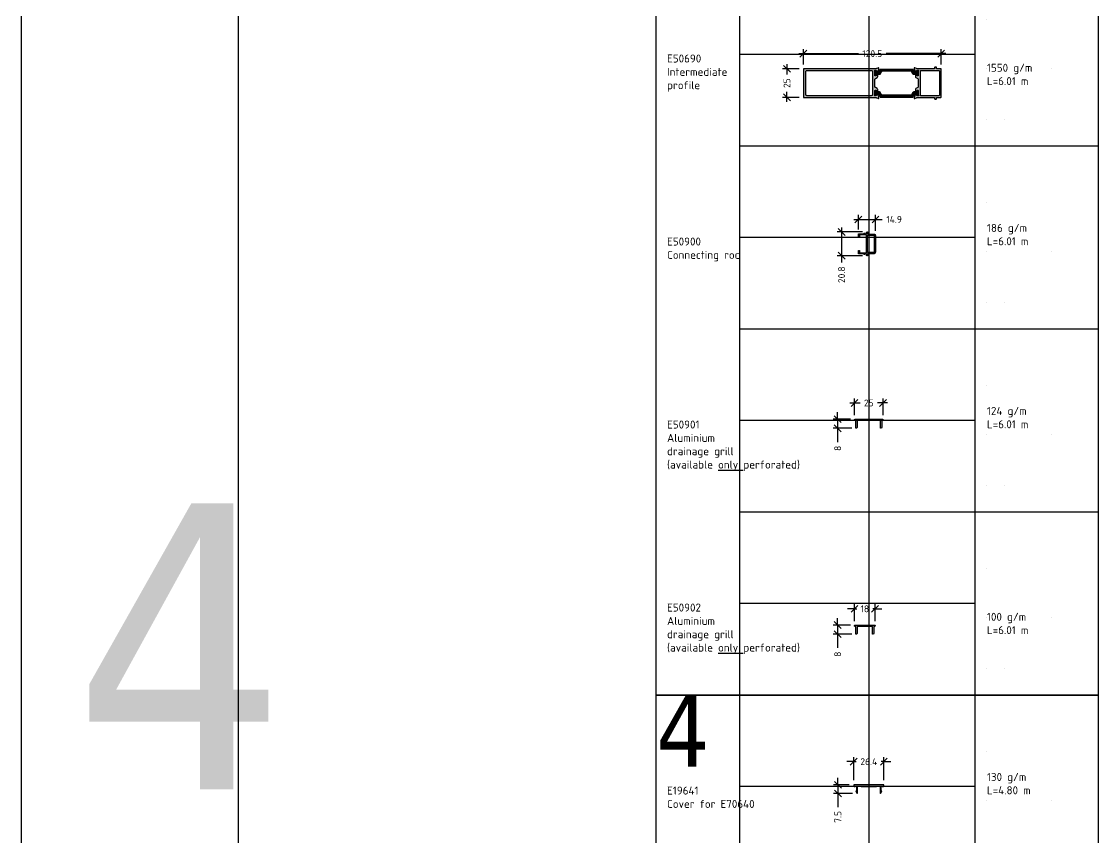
# Model space of a CAD drawing. Extents: x -4122 to 3414, y -5760 to 3840.
# Drawn here: x 0 to 942, y -3004 to -2291 of the extents above; entities that cross this region are included whole.
import ezdxf

# ---------------------------------------------------------------- set-up
doc = ezdxf.new("R2010")
doc.units = 0
doc.layers.get('0').update_dxf_attribs({"linetype": 'CONTINUOUS'})
doc.layers.get('DEFPOINTS').update_dxf_attribs({"linetype": 'CONTINUOUS'})
for name, color, linetype in [('ALUM', 7, 'CONTINUOUS'), ('DIM', 94, 'CONTINUOUS'), ('ETEM_AL-HATCH-2', 253, 'CONTINUOUS'), ('POLYAMIDS', 7, 'CONTINUOUS'), ('POLYAMIDS_HATCH', 7, 'CONTINUOUS'), ('TEXT', 7, 'CONTINUOUS'), ('UNMOVABLE', 4, 'CONTINUOUS')]:
    doc.layers.add(name, color=color, linetype=linetype)
doc.styles.add('ETEM_NAN', font='isocpeur.ttf')
doc.styles.get("Standard").update_dxf_attribs({"font": 'tahoma.ttf'})
doc.dimstyles.new('ETEM_ARCHITECTURE_STYLE$0', dxfattribs={"dimtxt": 2, "dimasz": 1, "dimexe": 1, "dimexo": 1, "dimgap": 1, "dimtad": 0, "dimdec": 1, "dimtxsty": 'ETEM_NAN', "dimblk": 'OBLIQUE', "dimcen": 0, "dimdle": 1, "dimclrd": 7, "dimclre": 7, "dimclrt": 7, "dimazin": 3, "dimtfac": 1, "dimtdec": 1, "dimtmove": 0, "dimatfit": 3, "dimtolj": 1, "dimtzin": 0})
pattern_1 = [(0, (-5545.0707, -5909.8938), (3e-16, 0.9525), [])]

# ---------------------------------------------------------------- blocks, each defined once
blk = doc.blocks.new('E_75_TEST_PAGE')
at = {"layer": 'DEFPOINTS'}
for p, q in [((73.06, -160), (73.06, 0)), ((185.93, 0), (185.93, -960)), ((289.27, -49.4), (289.27, -49.4)), ((9.49, -80), (9.49, -80)), ((278.81, -80), (73.06, -80)), ((289.27, -92.6), (289.27, -92.6)), ((345.86, -92.6), (345.86, -92.6)), ((289.27, -136.6), (289.27, -136.6)), ((304.27, -136.6), (304.27, -136.6)), ((73.06, -320), (73.06, -160)), ((289.27, -209.4), (289.27, -209.4)), ((9.49, -240), (9.49, -240)), ((278.81, -240), (73.06, -240)), ((289.27, -252.6), (289.27, -252.6)), ((345.86, -252.6), (345.86, -252.6)), ((289.27, -296.6), (289.27, -296.6)), ((304.27, -296.6), (304.27, -296.6)), ((73.06, -480), (73.06, -320)), ((289.27, -369.4), (289.27, -369.4)), ((9.49, -400), (9.49, -400)), ((278.81, -400), (73.06, -400)), ((289.27, -412.6), (289.27, -412.6)), ((345.86, -412.6), (345.86, -412.6)), ((289.27, -456.6), (289.27, -456.6)), ((304.27, -456.6), (304.27, -456.6)), ((73.06, -640), (73.06, -480)), ((289.27, -529.4), (289.27, -529.4)), ((9.49, -560), (9.49, -560)), ((278.81, -560), (73.06, -560)), ((289.27, -572.6), (289.27, -572.6)), ((345.86, -572.6), (345.86, -572.6)), ((289.27, -616.6), (289.27, -616.6)), ((304.27, -616.6), (304.27, -616.6)), ((73.06, -800), (73.06, -640)), ((289.27, -689.4), (289.27, -689.4)), ((9.49, -720), (9.49, -720)), ((278.81, -720), (73.06, -720)), ((289.27, -732.6), (289.27, -732.6)), ((345.86, -732.6), (345.86, -732.6)), ((289.27, -776.6), (289.27, -776.6)), ((304.27, -776.6), (304.27, -776.6)), ((73.06, -960), (73.06, -800)), ((289.27, -849.4), (289.27, -849.4)), ((9.49, -880), (9.49, -880)), ((278.81, -880), (73.06, -880)), ((289.27, -892.6), (289.27, -892.6)), ((345.86, -892.6), (345.86, -892.6)), ((289.27, -936.6), (289.27, -936.6)), ((304.27, -936.6), (304.27, -936.6))]:
    blk.add_line(p, q, dxfattribs=at)
at = {"layer": 'DEFPOINTS', "color": 3}
for p, q in [((278.81, 0), (278.81, -960)), ((386.8, -960), (386.8, 0)), ((386.8, -160), (73.06, -160)), ((386.8, -320), (73.06, -320)), ((386.8, -480), (73.06, -480)), ((386.8, -640), (73.06, -640)), ((386.8, -800), (73.06, -800))]:
    blk.add_line(p, q, dxfattribs=at)
blk.add_lwpolyline([(386.8, -960), (0, -960), (0, 0), (386.8, 0)], dxfattribs=at)
blk = doc.blocks.new('_OBLIQUE')
at = {"color": 0, "linetype": 'BYBLOCK'}
blk.add_line((-0.5, -0.5), (0.5, 0.5), dxfattribs=at)
blk = doc.blocks.new('*D71')
at = {"layer": 'DEFPOINTS', "color": 0}
for p in [(714.01, -2966), (727.81, -2958.5), (730.82, -2966)]:
    blk.add_point(p, dxfattribs=at)
at = {"layer": 'DIM', "color": 7}
for p, q in [((714.01, -2958.5), (714.01, -2952.5)), ((723.81, -2958.5), (710.01, -2958.5)), ((726.82, -2966), (710.01, -2966)), ((714.01, -2958.5), (714.01, -2966)), ((714.01, -2966), (714.01, -2978))]:
    blk.add_line(p, q, dxfattribs=at)
at = {"layer": 'DIM', "color": 7, "xscale": 6, "yscale": 6, "zscale": 6}
for p, rotation in [((714.01, -2958.5), 270), ((714.01, -2966), 90)]:
    blk.add_blockref('_OBLIQUE', p, dxfattribs=dict(at, rotation=rotation))
at = {"layer": 'DIM', "color": 7, "insert": (714.01, -2986.5), "char_height": 6, "attachment_point": 5, "rotation": 90, "style": 'ETEM_NAN'}
blk.add_mtext('7.5', dxfattribs=at)
blk = doc.blocks.new('*D72')
at = {"layer": 'DEFPOINTS', "color": 0}
for p in [(754.21, -2938.21), (727.81, -2958.5), (754.21, -2958.5)]:
    blk.add_point(p, dxfattribs=at)
at = {"layer": 'DIM', "color": 7}
for p, q in [((727.81, -2938.21), (721.81, -2938.21)), ((727.81, -2954.5), (727.81, -2934.21)), ((727.81, -2938.21), (730.11, -2938.21)), ((754.21, -2938.21), (751.91, -2938.21)), ((754.21, -2954.5), (754.21, -2934.21)), ((754.21, -2938.21), (760.21, -2938.21))]:
    blk.add_line(p, q, dxfattribs=at)
at = {"layer": 'DIM', "color": 7, "xscale": 6, "yscale": 6, "zscale": 6}
blk.add_blockref('_OBLIQUE', (727.81, -2938.21), dxfattribs=at)
at = {"layer": 'DIM', "color": 7, "xscale": 6, "yscale": 6, "zscale": 6, "rotation": 180}
blk.add_blockref('_OBLIQUE', (754.21, -2938.21), dxfattribs=at)
at = {"layer": 'DIM', "color": 7, "insert": (741.01, -2938.21), "char_height": 6, "attachment_point": 5, "style": 'ETEM_NAN'}
blk.add_mtext('26.4', dxfattribs=at)
blk = doc.blocks.new('*D75')
at = {"layer": 'DEFPOINTS', "color": 0}
for p in [(746.82, -2464.2), (731.92, -2476.93), (746.82, -2478.13)]:
    blk.add_point(p, dxfattribs=at)
at = {"layer": 'DIM', "color": 7}
for p, q in [((727.92, -2464.2), (746.82, -2464.2)), ((731.92, -2472.93), (731.92, -2460.2)), ((746.82, -2474.13), (746.82, -2460.2)), ((746.82, -2464.2), (752.82, -2464.2))]:
    blk.add_line(p, q, dxfattribs=at)
at = {"layer": 'DIM', "color": 7, "xscale": 6, "yscale": 6, "zscale": 6, "rotation": 180}
blk.add_blockref('_OBLIQUE', (731.92, -2464.2), dxfattribs=at)
at = {"layer": 'DIM', "color": 7, "xscale": 6, "yscale": 6, "zscale": 6}
blk.add_blockref('_OBLIQUE', (746.82, -2464.2), dxfattribs=at)
at = {"layer": 'DIM', "color": 7, "insert": (763.12, -2464.2), "char_height": 6, "attachment_point": 5, "style": 'ETEM_NAN'}
blk.add_mtext('14.9', dxfattribs=at)
blk = doc.blocks.new('*D76')
at = {"layer": 'DEFPOINTS', "color": 0}
for p in [(739.52, -2475.13), (717.21, -2495.93), (739.52, -2495.93)]:
    blk.add_point(p, dxfattribs=at)
at = {"layer": 'DIM', "color": 7}
for p, q in [((735.52, -2475.13), (713.21, -2475.13)), ((717.21, -2471.13), (717.21, -2495.93)), ((735.52, -2495.93), (713.21, -2495.93)), ((717.21, -2495.93), (717.21, -2501.93))]:
    blk.add_line(p, q, dxfattribs=at)
at = {"layer": 'DIM', "color": 7, "xscale": 6, "yscale": 6, "zscale": 6}
for p, rotation in [((717.21, -2475.13), 90), ((717.21, -2495.93), 270)]:
    blk.add_blockref('_OBLIQUE', p, dxfattribs=dict(at, rotation=rotation))
at = {"layer": 'DIM', "color": 7, "insert": (717.21, -2512.53), "char_height": 6, "attachment_point": 5, "rotation": 90, "style": 'ETEM_NAN'}
blk.add_mtext('20.8', dxfattribs=at)
blk = doc.blocks.new('*D77')
at = {"layer": 'DEFPOINTS', "color": 0}
for p in [(729.11, -2638.8), (713.77, -2646.8), (730.21, -2646.8)]:
    blk.add_point(p, dxfattribs=at)
at = {"layer": 'DIM', "color": 7}
for p, q in [((713.77, -2638.8), (713.77, -2632.8)), ((725.11, -2638.8), (709.77, -2638.8)), ((713.77, -2638.8), (713.77, -2646.8)), ((726.21, -2646.8), (709.77, -2646.8)), ((713.77, -2646.8), (713.77, -2658.8))]:
    blk.add_line(p, q, dxfattribs=at)
at = {"layer": 'DIM', "color": 7, "xscale": 6, "yscale": 6, "zscale": 6}
for p, rotation in [((713.77, -2638.8), 270), ((713.77, -2646.8), 90)]:
    blk.add_blockref('_OBLIQUE', p, dxfattribs=dict(at, rotation=rotation))
at = {"layer": 'DIM', "color": 7, "insert": (713.77, -2664.3), "char_height": 6, "attachment_point": 5, "rotation": 90, "style": 'ETEM_NAN'}
blk.add_mtext('8', dxfattribs=at)
blk = doc.blocks.new('*D78')
at = {"layer": 'DEFPOINTS', "color": 0}
for p in [(753.51, -2624.61), (728.51, -2639.4), (753.51, -2639.4)]:
    blk.add_point(p, dxfattribs=at)
at = {"layer": 'DIM', "color": 7}
for p, q in [((724.51, -2624.61), (733.41, -2624.61)), ((728.51, -2635.4), (728.51, -2620.61)), ((757.51, -2624.61), (748.61, -2624.61)), ((753.51, -2635.4), (753.51, -2620.61))]:
    blk.add_line(p, q, dxfattribs=at)
at = {"layer": 'DIM', "color": 7, "xscale": 6, "yscale": 6, "zscale": 6, "rotation": 180}
blk.add_blockref('_OBLIQUE', (728.51, -2624.61), dxfattribs=at)
at = {"layer": 'DIM', "color": 7, "xscale": 6, "yscale": 6, "zscale": 6}
blk.add_blockref('_OBLIQUE', (753.51, -2624.61), dxfattribs=at)
at = {"layer": 'DIM', "color": 7, "insert": (741.01, -2624.61), "char_height": 6, "attachment_point": 5, "style": 'ETEM_NAN'}
blk.add_mtext('25', dxfattribs=at)
blk = doc.blocks.new('*D79')
at = {"layer": 'DEFPOINTS', "color": 0}
for p in [(729.11, -2818.8), (713.77, -2826.8), (730.21, -2826.8)]:
    blk.add_point(p, dxfattribs=at)
at = {"layer": 'DIM', "color": 7}
for p, q in [((713.77, -2818.8), (713.77, -2812.8)), ((725.11, -2818.8), (709.77, -2818.8)), ((713.77, -2818.8), (713.77, -2826.8)), ((726.21, -2826.8), (709.77, -2826.8)), ((713.77, -2826.8), (713.77, -2838.8))]:
    blk.add_line(p, q, dxfattribs=at)
at = {"layer": 'DIM', "color": 7, "xscale": 6, "yscale": 6, "zscale": 6}
for p, rotation in [((713.77, -2818.8), 270), ((713.77, -2826.8), 90)]:
    blk.add_blockref('_OBLIQUE', p, dxfattribs=dict(at, rotation=rotation))
at = {"layer": 'DIM', "color": 7, "insert": (713.77, -2844.3), "char_height": 6, "attachment_point": 5, "rotation": 90, "style": 'ETEM_NAN'}
blk.add_mtext('8', dxfattribs=at)
blk = doc.blocks.new('*D80')
at = {"layer": 'DEFPOINTS', "color": 0}
for p in [(746.51, -2804.61), (728.51, -2819.4), (746.51, -2819.4)]:
    blk.add_point(p, dxfattribs=at)
at = {"layer": 'DIM', "color": 7}
for p, q in [((728.51, -2804.61), (722.51, -2804.61)), ((728.51, -2815.4), (728.51, -2800.61)), ((728.51, -2804.61), (730.51, -2804.61)), ((746.51, -2804.61), (744.51, -2804.61)), ((746.51, -2815.4), (746.51, -2800.61)), ((746.51, -2804.61), (752.51, -2804.61))]:
    blk.add_line(p, q, dxfattribs=at)
at = {"layer": 'DIM', "color": 7, "xscale": 6, "yscale": 6, "zscale": 6}
blk.add_blockref('_OBLIQUE', (728.51, -2804.61), dxfattribs=at)
at = {"layer": 'DIM', "color": 7, "xscale": 6, "yscale": 6, "zscale": 6, "rotation": 180}
blk.add_blockref('_OBLIQUE', (746.51, -2804.61), dxfattribs=at)
at = {"layer": 'DIM', "color": 7, "insert": (737.51, -2804.61), "char_height": 6, "attachment_point": 5, "style": 'ETEM_NAN'}
blk.add_mtext('18', dxfattribs=at)
blk = doc.blocks.new('*D87')
at = {"layer": 'DEFPOINTS', "color": 0}
for p in [(684.01, -2332.5), (669.42, -2357.5), (684.01, -2357.5)]:
    blk.add_point(p, dxfattribs=at)
at = {"layer": 'DIM', "color": 7}
for p, q in [((680.01, -2332.5), (665.42, -2332.5)), ((669.42, -2328.5), (669.42, -2337.4)), ((669.42, -2361.5), (669.42, -2352.6)), ((680.01, -2357.5), (665.42, -2357.5))]:
    blk.add_line(p, q, dxfattribs=at)
at = {"layer": 'DIM', "color": 7, "xscale": 6, "yscale": 6, "zscale": 6}
for p, rotation in [((669.42, -2332.5), 90), ((669.42, -2357.5), 270)]:
    blk.add_blockref('_OBLIQUE', p, dxfattribs=dict(at, rotation=rotation))
at = {"layer": 'DIM', "color": 7, "insert": (669.42, -2345), "char_height": 6, "attachment_point": 5, "rotation": 90, "style": 'ETEM_NAN'}
blk.add_mtext('25', dxfattribs=at)
blk = doc.blocks.new('*D88')
at = {"layer": 'DEFPOINTS', "color": 0}
for p in [(804.31, -2319.19), (683.81, -2332.7), (804.31, -2332.8)]:
    blk.add_point(p, dxfattribs=at)
at = {"layer": 'DIM', "color": 7}
for p, q in [((683.81, -2328.7), (683.81, -2315.19)), ((804.31, -2328.8), (804.31, -2315.19)), ((679.81, -2319.19), (731.96, -2319.19)), ((808.31, -2319.19), (756.16, -2319.19))]:
    blk.add_line(p, q, dxfattribs=at)
at = {"layer": 'DIM', "color": 7, "xscale": 6, "yscale": 6, "zscale": 6, "rotation": 180}
blk.add_blockref('_OBLIQUE', (683.81, -2319.19), dxfattribs=at)
at = {"layer": 'DIM', "color": 7, "xscale": 6, "yscale": 6, "zscale": 6}
blk.add_blockref('_OBLIQUE', (804.31, -2319.19), dxfattribs=at)
at = {"layer": 'DIM', "color": 7, "insert": (744.06, -2319.19), "char_height": 6, "attachment_point": 5, "style": 'ETEM_NAN'}
blk.add_mtext('120.5', dxfattribs=at)

msp = doc.modelspace()

# ---------------------------------------------------------------- hatches: boundary and pattern name
at = {"layer": 'ETEM_AL-HATCH-2'}
h = msp.add_hatch(color=256, dxfattribs=at)
edge = h.paths.add_edge_path()
edge.add_line((748.81, -2339.32), (748.81, -2337.9))
edge.add_arc((748.61, -2337.9), 0.2, 0, 121.3)
edge.add_line((748.51, -2337.73), (746.91, -2338.7))
edge.add_line((746.91, -2338.7), (746.61, -2338.7))
edge.add_arc((746.61, -2338.4), 0.3, 180, 270, ccw=False)
edge.add_line((746.31, -2338.4), (746.31, -2334.55))
edge.add_arc((746.01, -2334.55), 0.3, 360, 408.18969)
edge.add_arc((746.41, -2334.1), 0.3, 180, 228.18969, ccw=False)
edge.add_arc((746.41, -2334.1), 0.3, 90, 180, ccw=False)
edge.add_line((746.41, -2333.8), (746.61, -2333.8))
edge.add_line((746.61, -2333.8), (748.67, -2334.35))
edge.add_arc((748.61, -2334.54), 0.2, -8.04657, 75, ccw=False)
edge.add_arc((749.01, -2334.6), 0.2, 171.95343, 324.1257)
edge.add_line((749.17, -2334.72), (749.61, -2334.12))
edge.add_arc((749.36, -2333.94), 0.3, 324.1257, 356.09389)
edge.add_line((749.66, -2333.96), (749.81, -2331.82))
edge.add_arc((749.51, -2331.8), 0.3, 356.09389, 472.35493)
edge.add_line((749.4, -2331.52), (747.97, -2332.11))
edge.add_arc((748.08, -2332.39), 0.3, 112.35493, 161.71931)
edge.add_arc((747.51, -2332.2), 0.3, 270, 341.71931, ccw=False)
edge.add_line((747.51, -2332.5), (684.01, -2332.5))
edge.add_arc((684.01, -2332.7), 0.2, 90, 180)
edge.add_line((683.81, -2332.7), (683.81, -2357.3))
edge.add_arc((684.01, -2357.3), 0.2, 180, 270)
edge.add_line((684.01, -2357.5), (747.51, -2357.5))
edge.add_arc((747.51, -2357.8), 0.3, 18.28069, 90, ccw=False)
edge.add_arc((748.08, -2357.61), 0.3, 198.28069, 247.64507)
edge.add_line((747.97, -2357.89), (749.4, -2358.48))
edge.add_arc((749.51, -2358.2), 0.3, 247.64507, 363.90611)
edge.add_line((749.81, -2358.18), (749.66, -2356.04))
edge.add_arc((749.36, -2356.06), 0.3, 3.90611, 35.8743)
edge.add_line((749.61, -2355.88), (749.17, -2355.28))
edge.add_arc((749.01, -2355.4), 0.2, 35.8743, 188.04657)
edge.add_arc((748.61, -2355.46), 0.2, -75, 8.04657, ccw=False)
edge.add_line((748.67, -2355.65), (746.61, -2356.2))
edge.add_line((746.61, -2356.2), (746.41, -2356.2))
edge.add_arc((746.41, -2355.9), 0.3, 180, 270, ccw=False)
edge.add_arc((746.41, -2355.9), 0.3, 131.81031, 180, ccw=False)
edge.add_arc((746.01, -2355.45), 0.3, 311.81031, 360)
edge.add_line((746.31, -2355.45), (746.31, -2351.6))
edge.add_arc((746.61, -2351.6), 0.3, 90, 180, ccw=False)
edge.add_line((746.61, -2351.3), (746.91, -2351.3))
edge.add_line((746.91, -2351.3), (748.51, -2352.27))
edge.add_arc((748.61, -2352.1), 0.2, 238.7, 360)
edge.add_line((748.81, -2352.1), (748.81, -2350.68))
edge.add_arc((747.81, -2350.68), 1, 360, 418.7)
edge.add_line((748.33, -2349.82), (746.79, -2348.89))
edge.add_arc((747.31, -2348.03), 1, 180, 238.7, ccw=False)
edge.add_line((746.31, -2348.03), (746.31, -2341.97))
edge.add_arc((747.31, -2341.97), 1, 121.3, 180, ccw=False)
edge.add_line((746.79, -2341.11), (748.33, -2340.18))
edge.add_arc((747.81, -2339.32), 1, 301.3, 360)
edge = h.paths.add_edge_path(flags=16)
edge.add_line((743.51, -2334.3), (686.61, -2334.3))
edge.add_arc((686.61, -2335.3), 1, 90, 180)
edge.add_line((685.61, -2335.3), (685.61, -2354.7))
edge.add_arc((686.61, -2354.7), 1, 180, 270)
edge.add_line((686.61, -2355.7), (743.51, -2355.7))
edge.add_arc((743.51, -2354.7), 1, 270, 360)
edge.add_line((744.51, -2354.7), (744.51, -2335.3))
edge.add_arc((743.51, -2335.3), 1, 360, 450)
h = msp.add_hatch(color=256, dxfattribs=at)
edge = h.paths.add_edge_path(flags=16)
edge.add_line((802.31, -2356), (786.11, -2356))
edge.add_line((786.11, -2356), (786.11, -2334.5))
edge.add_arc((786.61, -2334.5), 0.5, 90, 180, ccw=False)
edge.add_line((786.61, -2334), (802.31, -2334))
edge.add_arc((802.31, -2334.5), 0.5, 0, 90, ccw=False)
edge.add_line((802.81, -2334.5), (802.81, -2355.5))
edge.add_arc((802.31, -2355.5), 0.5, 270, 360, ccw=False)
edge = h.paths.add_edge_path()
edge.add_line((784.31, -2341.97), (784.31, -2348.03))
edge.add_arc((783.31, -2348.03), 1, 301.3, 360, ccw=False)
edge.add_line((783.83, -2348.89), (782.29, -2349.82))
edge.add_arc((782.81, -2350.68), 1, 121.3, 180)
edge.add_line((781.81, -2350.68), (781.81, -2352.1))
edge.add_arc((782.01, -2352.1), 0.2, 180, 301.3)
edge.add_line((782.12, -2352.27), (783.71, -2351.3))
edge.add_line((783.71, -2351.3), (784.01, -2351.3))
edge.add_arc((784.01, -2351.6), 0.3, 0, 90, ccw=False)
edge.add_line((784.31, -2351.6), (784.31, -2355.45))
edge.add_arc((784.61, -2355.45), 0.3, 180, 228.18969)
edge.add_arc((784.21, -2355.9), 0.3, 0, 48.18969, ccw=False)
edge.add_arc((784.21, -2355.9), 0.3, 270, 360, ccw=False)
edge.add_line((784.21, -2356.2), (784.01, -2356.2))
edge.add_line((784.01, -2356.2), (781.95, -2355.65))
edge.add_arc((782.01, -2355.46), 0.2, 171.95343, 255, ccw=False)
edge.add_arc((781.61, -2355.4), 0.2, 351.95343, 504.1257)
edge.add_line((781.45, -2355.28), (781.01, -2355.88))
edge.add_arc((781.26, -2356.06), 0.3, 144.1257, 176.09389)
edge.add_line((780.96, -2356.04), (780.81, -2358.18))
edge.add_arc((781.11, -2358.2), 0.3, 176.09389, 292.35493)
edge.add_line((781.22, -2358.48), (782.65, -2357.89))
edge.add_arc((782.54, -2357.61), 0.3, 292.35493, 341.71931)
edge.add_arc((783.11, -2357.8), 0.3, 90, 161.71931, ccw=False)
edge.add_line((783.11, -2357.5), (798.01, -2357.5))
edge.add_arc((798.01, -2358), 0.5, 0, 90, ccw=False)
edge.add_line((798.51, -2358), (798.51, -2358.5))
edge.add_arc((799.01, -2358.5), 0.5, 180, 270)
edge.add_line((799.01, -2359), (799.81, -2359))
edge.add_arc((799.81, -2358.5), 0.5, 270, 360)
edge.add_line((800.31, -2358.5), (800.31, -2357.8))
edge.add_arc((800.61, -2357.8), 0.3, 90, 180, ccw=False)
edge.add_line((800.61, -2357.5), (804.01, -2357.5))
edge.add_arc((804.01, -2357.2), 0.3, 270, 360)
edge.add_line((804.31, -2357.2), (804.31, -2332.8))
edge.add_arc((804.01, -2332.8), 0.3, 360, 450)
edge.add_line((804.01, -2332.5), (800.61, -2332.5))
edge.add_arc((800.61, -2332.2), 0.3, 180, 270, ccw=False)
edge.add_line((800.31, -2332.2), (800.31, -2331.5))
edge.add_arc((799.81, -2331.5), 0.5, 360, 450)
edge.add_line((799.81, -2331), (799.01, -2331))
edge.add_arc((799.01, -2331.5), 0.5, 90, 180)
edge.add_line((798.51, -2331.5), (798.51, -2332.5))
edge.add_line((798.51, -2332.5), (783.11, -2332.5))
edge.add_arc((783.11, -2332.2), 0.3, 198.28069, 270, ccw=False)
edge.add_arc((782.54, -2332.39), 0.3, 18.28069, 67.64507)
edge.add_line((782.65, -2332.11), (781.22, -2331.52))
edge.add_arc((781.11, -2331.8), 0.3, 67.64507, 183.90611)
edge.add_line((780.81, -2331.82), (780.96, -2333.96))
edge.add_arc((781.26, -2333.94), 0.3, 183.90611, 215.8743)
edge.add_line((781.01, -2334.12), (781.45, -2334.72))
edge.add_arc((781.61, -2334.6), 0.2, 215.8743, 368.04657)
edge.add_arc((782.01, -2334.54), 0.2, 105, 188.04657, ccw=False)
edge.add_line((781.95, -2334.35), (784.01, -2333.8))
edge.add_line((784.01, -2333.8), (784.21, -2333.8))
edge.add_arc((784.21, -2334.1), 0.3, 0, 90, ccw=False)
edge.add_arc((784.21, -2334.1), 0.3, 311.81031, 360, ccw=False)
edge.add_arc((784.61, -2334.55), 0.3, 131.81031, 180)
edge.add_line((784.31, -2334.55), (784.31, -2338.4))
edge.add_arc((784.01, -2338.4), 0.3, 270, 360, ccw=False)
edge.add_line((784.01, -2338.7), (783.71, -2338.7))
edge.add_line((783.71, -2338.7), (782.12, -2337.73))
edge.add_arc((782.01, -2337.9), 0.2, 58.7, 180)
edge.add_line((781.81, -2337.9), (781.81, -2339.32))
edge.add_arc((782.81, -2339.32), 1, 180, 238.7)
edge.add_line((782.29, -2340.18), (783.83, -2341.11))
edge.add_arc((783.31, -2341.97), 1, 0, 58.7, ccw=False)
h = msp.add_hatch(color=256, dxfattribs=at)
edge = h.paths.add_edge_path()
edge.add_line((739.02, -2485.53), (739.02, -2477.93))
edge.add_arc((738.82, -2477.93), 0.2, 360, 450)
edge.add_line((738.82, -2477.73), (733.12, -2477.73))
edge.add_arc((733.12, -2477.93), 0.2, 90, 180)
edge.add_line((732.92, -2477.93), (732.92, -2479.63))
edge.add_arc((732.72, -2479.63), 0.2, 270, 360, ccw=False)
edge.add_line((732.72, -2479.83), (732.12, -2479.83))
edge.add_arc((732.12, -2479.63), 0.2, 180, 270, ccw=False)
edge.add_line((731.92, -2479.63), (731.92, -2476.93))
edge.add_arc((732.12, -2476.93), 0.2, 90, 180, ccw=False)
edge.add_line((732.12, -2476.73), (736.13, -2476.73))
edge.add_arc((736.13, -2476.53), 0.2, 270, 315)
edge.add_line((736.27, -2476.67), (736.66, -2476.27))
edge.add_arc((737.02, -2476.63), 0.5, 45, 135, ccw=False)
edge.add_line((737.37, -2476.27), (737.77, -2476.67))
edge.add_arc((737.91, -2476.53), 0.2, 225, 270)
edge.add_line((737.91, -2476.73), (738.82, -2476.73))
edge.add_arc((738.82, -2476.53), 0.2, 270, 360)
edge.add_line((739.02, -2476.53), (739.02, -2475.63))
edge.add_arc((739.52, -2475.63), 0.5, 90, 180, ccw=False)
edge.add_line((739.52, -2475.13), (739.82, -2475.13))
edge.add_arc((739.82, -2475.33), 0.2, 0, 90, ccw=False)
edge.add_line((740.02, -2475.33), (740.02, -2476.73))
edge.add_arc((740.22, -2476.73), 0.2, 180, 270)
edge.add_line((740.22, -2476.93), (745.62, -2476.93))
edge.add_arc((745.62, -2478.13), 1.2, 0, 90, ccw=False)
edge.add_line((746.82, -2478.13), (746.82, -2485.53))
edge.add_line((746.82, -2485.53), (746.82, -2492.93))
edge.add_arc((745.62, -2492.93), 1.2, 270, 360, ccw=False)
edge.add_line((745.62, -2494.13), (740.22, -2494.13))
edge.add_arc((740.22, -2494.33), 0.2, 90, 180)
edge.add_line((740.02, -2494.33), (740.02, -2495.73))
edge.add_arc((739.82, -2495.73), 0.2, -90, 0, ccw=False)
edge.add_line((739.82, -2495.93), (739.52, -2495.93))
edge.add_arc((739.52, -2495.43), 0.5, 180, 270, ccw=False)
edge.add_line((739.02, -2495.43), (739.02, -2494.53))
edge.add_arc((738.82, -2494.53), 0.2, 0, 90)
edge.add_line((738.82, -2494.33), (737.91, -2494.33))
edge.add_arc((737.91, -2494.53), 0.2, 90, 135)
edge.add_line((737.77, -2494.39), (737.37, -2494.78))
edge.add_arc((737.02, -2494.43), 0.5, 225, 315, ccw=False)
edge.add_line((736.66, -2494.78), (736.27, -2494.39))
edge.add_arc((736.13, -2494.53), 0.2, 45, 90)
edge.add_line((736.13, -2494.33), (732.12, -2494.33))
edge.add_arc((732.12, -2494.13), 0.2, 180, 270, ccw=False)
edge.add_line((731.92, -2494.13), (731.92, -2491.43))
edge.add_arc((732.12, -2491.43), 0.2, 90, 180, ccw=False)
edge.add_line((732.12, -2491.23), (732.72, -2491.23))
edge.add_arc((732.72, -2491.43), 0.2, 0, 90, ccw=False)
edge.add_line((732.92, -2491.43), (732.92, -2493.13))
edge.add_arc((733.12, -2493.13), 0.2, 180, 270)
edge.add_line((733.12, -2493.33), (738.82, -2493.33))
edge.add_arc((738.82, -2493.13), 0.2, 270, 360)
edge.add_line((739.02, -2493.13), (739.02, -2485.53))
edge = h.paths.add_edge_path(flags=16)
edge.add_line((740.02, -2485.53), (740.02, -2478.13))
edge.add_arc((740.22, -2478.13), 0.2, 90, 180, ccw=False)
edge.add_line((740.22, -2477.93), (745.62, -2477.93))
edge.add_arc((745.62, -2478.13), 0.2, 0, 90, ccw=False)
edge.add_line((745.82, -2478.13), (745.82, -2485.53))
edge.add_line((745.82, -2485.53), (745.82, -2492.93))
edge.add_arc((745.62, -2492.93), 0.2, 270, 360, ccw=False)
edge.add_line((745.62, -2493.13), (740.22, -2493.13))
edge.add_arc((740.22, -2492.93), 0.2, 180, 270, ccw=False)
edge.add_line((740.02, -2492.93), (740.02, -2485.53))
msp.add_hatch(color=256, dxfattribs=at).paths.add_polyline_path([(729.11, -2638.8, 0.414214), (728.51, -2639.4, 0.414214), (729.11, -2640), (729.41, -2640, -0.414214), (729.61, -2640.2), (729.61, -2646.2, 1), (730.81, -2646.2), (730.81, -2640.2, -0.414214), (731.01, -2640), (741.01, -2640), (751.01, -2640, -0.414214), (751.21, -2640.2), (751.21, -2646.2, 1), (752.41, -2646.2), (752.41, -2640.2, -0.414214), (752.61, -2640), (752.91, -2640, 0.414214), (753.51, -2639.4, 0.414214), (752.91, -2638.8), (741.01, -2638.8)])
h = msp.add_hatch(color=256, dxfattribs=at)
h.dxf.hatch_style = 1
edge = h.paths.add_edge_path()
edge.add_line((741.01, -2820), (731.01, -2820))
edge.add_arc((731.01, -2820.2), 0.2, 90, 180)
edge.add_line((730.81, -2820.2), (730.81, -2826.2))
edge.add_arc((730.21, -2826.2), 0.6, 180, 360, ccw=False)
edge.add_line((729.61, -2826.2), (729.61, -2820.2))
edge.add_arc((729.41, -2820.2), 0.2, 0, 90)
edge.add_line((729.41, -2820), (729.11, -2820))
edge.add_arc((729.11, -2819.4), 0.6, 180, 270, ccw=False)
edge.add_arc((729.11, -2819.4), 0.6, 90, 180, ccw=False)
edge.add_line((729.11, -2818.8), (741.01, -2818.8))
edge.add_line((741.01, -2818.8), (745.91, -2818.8))
edge.add_arc((745.91, -2819.4), 0.6, 0, 90, ccw=False)
edge.add_arc((745.91, -2819.4), 0.6, -90, 0, ccw=False)
edge.add_line((745.91, -2820), (745.61, -2820))
edge.add_arc((745.61, -2820.2), 0.2, 90, 180)
edge.add_line((745.41, -2820.2), (745.41, -2826.2))
edge.add_arc((744.81, -2826.2), 0.6, 180, 360, ccw=False)
edge.add_line((744.21, -2826.2), (744.21, -2820.2))
edge.add_arc((744.01, -2820.2), 0.2, 360, 450)
edge.add_line((744.01, -2820), (741.01, -2820))
h = msp.add_hatch(color=256, dxfattribs=at)
edge = h.paths.add_edge_path()
edge.add_line((727.81, -2958.5), (728.11, -2960))
edge.add_line((728.11, -2960), (729.21, -2960))
edge.add_line((729.21, -2960), (729.21, -2959.7))
edge.add_line((729.21, -2959.7), (730.16, -2959.7))
edge.add_line((730.16, -2959.7), (730.16, -2963.4))
edge.add_line((730.16, -2963.4), (729.66, -2963.8))
edge.add_line((729.66, -2963.8), (730.59, -2965.85))
edge.add_arc((730.82, -2965.75), 0.247, 204.29593, 360)
edge.add_line((731.06, -2965.75), (731.06, -2959.7))
edge.add_line((731.06, -2959.7), (734.11, -2959.7))
edge.add_line((734.11, -2959.7), (734.41, -2960))
edge.add_line((734.41, -2960), (741.01, -2960))
edge.add_line((741.01, -2960), (747.61, -2960))
edge.add_line((747.61, -2960), (747.91, -2959.7))
edge.add_line((747.91, -2959.7), (750.96, -2959.7))
edge.add_line((750.96, -2959.7), (750.96, -2965.75))
edge.add_arc((751.21, -2965.75), 0.247, 180, 335.70407)
edge.add_line((751.44, -2965.85), (752.36, -2963.8))
edge.add_line((752.36, -2963.8), (751.86, -2963.4))
edge.add_line((751.86, -2963.4), (751.86, -2959.7))
edge.add_line((751.86, -2959.7), (752.81, -2959.7))
edge.add_line((752.81, -2959.7), (752.81, -2960))
edge.add_line((752.81, -2960), (753.91, -2960))
edge.add_line((753.91, -2960), (754.21, -2958.5))
edge.add_line((754.21, -2958.5), (741.01, -2958.5))
edge.add_line((741.01, -2958.5), (727.81, -2958.5))
at = {"layer": 'POLYAMIDS_HATCH', "ltscale": 0.1}
h = msp.add_hatch(dxfattribs=at)
h.set_pattern_fill('ANSI31', color=256, scale=0.3, angle=315)
h.set_pattern_definition(pattern_1)
edge = h.paths.add_edge_path()
edge.add_arc((751.19, -2333.07), 0.4, 90, 158.00001, ccw=False)
edge.add_line((751.19, -2332.67), (779.43, -2332.67))
edge.add_arc((779.43, -2333.07), 0.4, 21.99999, 90, ccw=False)
edge.add_line((779.8, -2332.92), (780.79, -2335.39))
edge.add_arc((781.07, -2335.27), 0.3, 201.99999, 270)
edge.add_line((781.07, -2335.57), (781.25, -2335.57))
edge.add_arc((781.25, -2334.37), 1.2, 270, 300.00002)
edge.add_line((781.85, -2335.41), (783.56, -2334.43))
edge.add_arc((783.76, -2334.77), 0.4, 78.93113, 120.00002, ccw=False)
edge.add_arc((783.91, -2334.77), 0.4, 0, 101.06887, ccw=False)
edge.add_line((784.31, -2334.77), (784.31, -2338.17))
edge.add_arc((783.91, -2338.17), 0.4, 258.93113, 360, ccw=False)
edge.add_arc((783.76, -2338.17), 0.4, 240.00001, 281.06887, ccw=False)
edge.add_line((783.56, -2338.52), (781.85, -2337.53))
edge.add_arc((781.25, -2338.57), 1.2, 60.00001, 90)
edge.add_line((781.25, -2337.37), (780.38, -2337.37))
edge.add_arc((780.38, -2336.17), 1.2, 202.00001, 270, ccw=False)
edge.add_line((779.26, -2336.62), (778.78, -2335.41))
edge.add_arc((777.38, -2335.97), 1.5, 22.00001, 90)
edge.add_line((777.38, -2334.47), (753.24, -2334.47))
edge.add_arc((753.24, -2335.97), 1.5, 90, 157.99999)
edge.add_line((751.85, -2335.41), (751.36, -2336.62))
edge.add_arc((750.24, -2336.17), 1.2, 270, 337.99999, ccw=False)
edge.add_line((750.24, -2337.37), (749.37, -2337.37))
edge.add_arc((749.37, -2338.57), 1.2, 90, 119.99999)
edge.add_line((748.77, -2337.53), (747.06, -2338.52))
edge.add_arc((746.86, -2338.17), 0.4, 258.93113, 299.99999, ccw=False)
edge.add_arc((746.71, -2338.17), 0.4, 180, 281.06887, ccw=False)
edge.add_line((746.31, -2338.17), (746.31, -2334.77))
edge.add_arc((746.71, -2334.77), 0.4, 78.93113, 180, ccw=False)
edge.add_arc((746.86, -2334.77), 0.4, 59.99998, 101.06887, ccw=False)
edge.add_line((747.06, -2334.43), (748.77, -2335.41))
edge.add_arc((749.37, -2334.37), 1.2, 239.99998, 270)
edge.add_line((749.37, -2335.57), (749.55, -2335.57))
edge.add_arc((749.55, -2335.27), 0.3, 270, 338.00001)
edge.add_line((749.83, -2335.39), (750.82, -2332.92))
h = msp.add_hatch(dxfattribs=at)
h.set_pattern_fill('ANSI31', color=256, scale=0.3, angle=315)
h.set_pattern_definition(pattern_1)
edge = h.paths.add_edge_path()
edge.add_arc((751.19, -2356.93), 0.4, 201.99999, 270)
edge.add_line((751.19, -2357.33), (779.43, -2357.33))
edge.add_arc((779.43, -2356.93), 0.4, 270, 338.00001)
edge.add_line((779.8, -2357.08), (780.79, -2354.61))
edge.add_arc((781.07, -2354.73), 0.3, 90, 158.00001, ccw=False)
edge.add_line((781.07, -2354.43), (781.25, -2354.43))
edge.add_arc((781.25, -2355.63), 1.2, 59.99998, 90, ccw=False)
edge.add_line((781.85, -2354.59), (783.56, -2355.57))
edge.add_arc((783.76, -2355.23), 0.4, 239.99998, 281.06887)
edge.add_arc((783.91, -2355.23), 0.4, 258.93113, 360)
edge.add_line((784.31, -2355.23), (784.31, -2351.83))
edge.add_arc((783.91, -2351.83), 0.4, 0, 101.06887)
edge.add_arc((783.76, -2351.83), 0.4, 78.93113, 119.99999)
edge.add_line((783.56, -2351.48), (781.85, -2352.47))
edge.add_arc((781.25, -2351.43), 1.2, 270, 299.99999, ccw=False)
edge.add_line((781.25, -2352.63), (780.38, -2352.63))
edge.add_arc((780.38, -2353.83), 1.2, 90, 157.99999)
edge.add_line((779.26, -2353.38), (778.78, -2354.59))
edge.add_arc((777.38, -2354.03), 1.5, 270, 337.99999, ccw=False)
edge.add_line((777.38, -2355.53), (753.24, -2355.53))
edge.add_arc((753.24, -2354.03), 1.5, 202.00001, 270, ccw=False)
edge.add_line((751.85, -2354.59), (751.36, -2353.38))
edge.add_arc((750.24, -2353.83), 1.2, 22.00001, 90)
edge.add_line((750.24, -2352.63), (749.37, -2352.63))
edge.add_arc((749.37, -2351.43), 1.2, 240.00001, 270, ccw=False)
edge.add_line((748.77, -2352.47), (747.06, -2351.48))
edge.add_arc((746.86, -2351.83), 0.4, 60.00001, 101.06887)
edge.add_arc((746.71, -2351.83), 0.4, 78.93113, 180)
edge.add_line((746.31, -2351.83), (746.31, -2355.23))
edge.add_arc((746.71, -2355.23), 0.4, 180, 281.06887)
edge.add_arc((746.86, -2355.23), 0.4, 258.93113, 300.00002)
edge.add_line((747.06, -2355.57), (748.77, -2354.59))
edge.add_arc((749.37, -2355.63), 1.2, 90, 120.00002, ccw=False)
edge.add_line((749.37, -2354.43), (749.55, -2354.43))
edge.add_arc((749.55, -2354.73), 0.3, 21.99999, 90, ccw=False)
edge.add_line((749.83, -2354.61), (750.82, -2357.08))

# ---------------------------------------------------------------- linework, layer by layer
at = {"layer": 'ALUM'}
for points in [[(748.81, -2339.32), (748.81, -2337.9, 0.584938), (748.51, -2337.73), (746.91, -2338.7), (746.61, -2338.7, -0.414214), (746.31, -2338.4), (746.31, -2334.55, 0.213422), (746.21, -2334.32, -0.213422), (746.11, -2334.1, -0.414214), (746.41, -2333.8), (746.61, -2333.8), (748.67, -2334.35, -0.379098), (748.81, -2334.57, 0.782497), (749.17, -2334.72), (749.61, -2334.12, 0.140399), (749.66, -2333.96), (749.81, -2331.82, 0.555799), (749.4, -2331.52), (747.97, -2332.11, 0.218787), (747.8, -2332.29, -0.323566), (747.51, -2332.5), (684.01, -2332.5, 0.414214), (683.81, -2332.7), (683.81, -2357.3, 0.414214), (684.01, -2357.5), (747.51, -2357.5, -0.323566), (747.8, -2357.71, 0.218787), (747.97, -2357.89), (749.4, -2358.48, 0.555799), (749.81, -2358.18), (749.66, -2356.04, 0.140399), (749.61, -2355.88), (749.17, -2355.28, 0.782497), (748.81, -2355.43, -0.379098), (748.67, -2355.65), (746.61, -2356.2), (746.41, -2356.2, -0.414214), (746.11, -2355.9, -0.213422), (746.21, -2355.68, 0.213422), (746.31, -2355.45), (746.31, -2351.6, -0.414214), (746.61, -2351.3), (746.91, -2351.3), (748.51, -2352.27, 0.584938), (748.81, -2352.1), (748.81, -2350.68, 0.261879), (748.33, -2349.82), (746.79, -2348.89, -0.261879), (746.31, -2348.03), (746.31, -2341.97, -0.261879), (746.79, -2341.11), (748.33, -2340.18, 0.261879)], [(743.51, -2334.3), (686.61, -2334.3, 0.414214), (685.61, -2335.3), (685.61, -2354.7, 0.414214), (686.61, -2355.7), (743.51, -2355.7, 0.414214), (744.51, -2354.7), (744.51, -2335.3, 0.414214)], [(784.31, -2341.97), (784.31, -2348.03, -0.261879), (783.83, -2348.89), (782.29, -2349.82, 0.261879), (781.81, -2350.68), (781.81, -2352.1, 0.584938), (782.12, -2352.27), (783.71, -2351.3), (784.01, -2351.3, -0.414214), (784.31, -2351.6), (784.31, -2355.45, 0.213422), (784.41, -2355.68, -0.213422), (784.51, -2355.9, -0.414214), (784.21, -2356.2), (784.01, -2356.2), (781.95, -2355.65, -0.379098), (781.81, -2355.43, 0.782497), (781.45, -2355.28), (781.01, -2355.88, 0.140399), (780.96, -2356.04), (780.81, -2358.18, 0.555799), (781.22, -2358.48), (782.65, -2357.89, 0.218787), (782.83, -2357.71, -0.323566), (783.11, -2357.5), (798.01, -2357.5, -0.414214), (798.51, -2358), (798.51, -2358.5, 0.414214), (799.01, -2359), (799.81, -2359, 0.414214), (800.31, -2358.5), (800.31, -2357.8, -0.414214), (800.61, -2357.5), (804.01, -2357.5, 0.414214), (804.31, -2357.2), (804.31, -2332.8, 0.414214), (804.01, -2332.5), (800.61, -2332.5, -0.414214), (800.31, -2332.2), (800.31, -2331.5, 0.414214), (799.81, -2331), (799.01, -2331, 0.414214), (798.51, -2331.5), (798.51, -2332.5), (783.11, -2332.5, -0.323566), (782.83, -2332.29, 0.218787), (782.65, -2332.11), (781.22, -2331.52, 0.555799), (780.81, -2331.82), (780.96, -2333.96, 0.140399), (781.01, -2334.12), (781.45, -2334.72, 0.782497), (781.81, -2334.57, -0.379098), (781.95, -2334.35), (784.01, -2333.8), (784.21, -2333.8, -0.414214), (784.51, -2334.1, -0.213422), (784.41, -2334.32, 0.213422), (784.31, -2334.55), (784.31, -2338.4, -0.414214), (784.01, -2338.7), (783.71, -2338.7), (782.12, -2337.73, 0.584938), (781.81, -2337.9), (781.81, -2339.32, 0.261879), (782.29, -2340.18), (783.83, -2341.11, -0.261879)], [(802.31, -2356), (786.11, -2356), (786.11, -2334.5, -0.414214), (786.61, -2334), (802.31, -2334, -0.414214), (802.81, -2334.5), (802.81, -2355.5, -0.414214)], [(739.02, -2485.53), (739.02, -2477.93, 0.414214), (738.82, -2477.73), (733.12, -2477.73, 0.414214), (732.92, -2477.93), (732.92, -2479.63, -0.414214), (732.72, -2479.83), (732.12, -2479.83, -0.414214), (731.92, -2479.63), (731.92, -2476.93, -0.414214), (732.12, -2476.73), (736.13, -2476.73, 0.198912), (736.27, -2476.67), (736.66, -2476.27, -0.414214), (737.37, -2476.27), (737.77, -2476.67, 0.198912), (737.91, -2476.73), (738.82, -2476.73, 0.414214), (739.02, -2476.53), (739.02, -2475.63, -0.414214), (739.52, -2475.13), (739.82, -2475.13, -0.414214), (740.02, -2475.33), (740.02, -2476.73, 0.414214), (740.22, -2476.93), (745.62, -2476.93, -0.414214), (746.82, -2478.13), (746.82, -2485.53), (746.82, -2492.93, -0.414214), (745.62, -2494.13), (740.22, -2494.13, 0.414214), (740.02, -2494.33), (740.02, -2495.73, -0.414214), (739.82, -2495.93), (739.52, -2495.93, -0.414214), (739.02, -2495.43), (739.02, -2494.53, 0.414214), (738.82, -2494.33), (737.91, -2494.33, 0.198912), (737.77, -2494.39), (737.37, -2494.78, -0.414214), (736.66, -2494.78), (736.27, -2494.39, 0.198912), (736.13, -2494.33), (732.12, -2494.33, -0.414214), (731.92, -2494.13), (731.92, -2491.43, -0.414214), (732.12, -2491.23), (732.72, -2491.23, -0.414214), (732.92, -2491.43), (732.92, -2493.13, 0.414214), (733.12, -2493.33), (738.82, -2493.33, 0.414214), (739.02, -2493.13)], [(740.02, -2485.53), (740.02, -2478.13, -0.414214), (740.22, -2477.93), (745.62, -2477.93, -0.414214), (745.82, -2478.13), (745.82, -2485.53), (745.82, -2492.93, -0.414214), (745.62, -2493.13), (740.22, -2493.13, -0.414214), (740.02, -2492.93)], [(741.01, -2640), (731.01, -2640, 0.414214), (730.81, -2640.2), (730.81, -2646.2, -1), (729.61, -2646.2), (729.61, -2640.2, 0.414214), (729.41, -2640), (729.11, -2640, -0.414214), (728.51, -2639.4, -0.414214), (729.11, -2638.8), (741.01, -2638.8), (752.91, -2638.8, -0.414214), (753.51, -2639.4, -0.414214), (752.91, -2640), (752.61, -2640, 0.414214), (752.41, -2640.2), (752.41, -2646.2, -1), (751.21, -2646.2), (751.21, -2640.2, 0.414214), (751.01, -2640)], [(741.01, -2820), (731.01, -2820, 0.414214), (730.81, -2820.2), (730.81, -2826.2, -1), (729.61, -2826.2), (729.61, -2820.2, 0.414214), (729.41, -2820), (729.11, -2820, -0.414214), (728.51, -2819.4, -0.414214), (729.11, -2818.8), (741.01, -2818.8), (745.91, -2818.8, -0.414214), (746.51, -2819.4, -0.414214), (745.91, -2820), (745.61, -2820, 0.414214), (745.41, -2820.2), (745.41, -2826.2, -1), (744.21, -2826.2), (744.21, -2820.2, 0.414214), (744.01, -2820)], [(727.81, -2958.5), (728.11, -2960), (729.21, -2960), (729.21, -2959.7), (730.16, -2959.7), (730.16, -2963.4), (729.66, -2963.8), (730.59, -2965.85, 0.807648), (731.06, -2965.75), (731.06, -2959.7), (734.11, -2959.7), (734.41, -2960), (741.01, -2960), (747.61, -2960), (747.91, -2959.7), (750.96, -2959.7), (750.96, -2965.75, 0.807648), (751.44, -2965.85), (752.36, -2963.8), (751.86, -2963.4), (751.86, -2959.7), (752.81, -2959.7), (752.81, -2960), (753.91, -2960), (754.21, -2958.5), (741.01, -2958.5)]]:
    msp.add_lwpolyline(points, format="xyb", close=True, dxfattribs=at)
at = {"layer": 'POLYAMIDS'}
for points in [[(750.82, -2332.92, -0.305731), (751.19, -2332.67), (779.43, -2332.67, -0.305731), (779.8, -2332.92), (780.79, -2335.39, 0.305731), (781.07, -2335.57), (781.25, -2335.57, 0.131653), (781.85, -2335.41), (783.56, -2334.43, -0.18114), (783.83, -2334.38, -0.471998), (784.31, -2334.77), (784.31, -2338.17, -0.471998), (783.83, -2338.57, -0.18114), (783.56, -2338.52), (781.85, -2337.53, 0.131652), (781.25, -2337.37), (780.38, -2337.37, -0.305731), (779.26, -2336.62), (778.78, -2335.41, 0.305731), (777.38, -2334.47), (753.24, -2334.47, 0.305731), (751.85, -2335.41), (751.36, -2336.62, -0.305731), (750.24, -2337.37), (749.37, -2337.37, 0.131652), (748.77, -2337.53), (747.06, -2338.52, -0.18114), (746.79, -2338.57, -0.471998), (746.31, -2338.17), (746.31, -2334.77, -0.471998), (746.79, -2334.38, -0.18114), (747.06, -2334.43), (748.77, -2335.41, 0.131653), (749.37, -2335.57), (749.55, -2335.57, 0.305731), (749.83, -2335.39)], [(750.82, -2357.08, 0.305731), (751.19, -2357.33), (779.43, -2357.33, 0.305731), (779.8, -2357.08), (780.79, -2354.61, -0.305731), (781.07, -2354.43), (781.25, -2354.43, -0.131653), (781.85, -2354.59), (783.56, -2355.57, 0.18114), (783.83, -2355.62, 0.471998), (784.31, -2355.23), (784.31, -2351.83, 0.471998), (783.83, -2351.43, 0.18114), (783.56, -2351.48), (781.85, -2352.47, -0.131652), (781.25, -2352.63), (780.38, -2352.63, 0.305731), (779.26, -2353.38), (778.78, -2354.59, -0.305731), (777.38, -2355.53), (753.24, -2355.53, -0.305731), (751.85, -2354.59), (751.36, -2353.38, 0.305731), (750.24, -2352.63), (749.37, -2352.63, -0.131652), (748.77, -2352.47), (747.06, -2351.48, 0.18114), (746.79, -2351.43, 0.471998), (746.31, -2351.83), (746.31, -2355.23, 0.471998), (746.79, -2355.62, 0.18114), (747.06, -2355.57), (748.77, -2354.59, -0.131653), (749.37, -2354.43), (749.55, -2354.43, -0.305731), (749.83, -2354.61)]]:
    msp.add_lwpolyline(points, format="xyb", close=True, dxfattribs=at)
at = {"layer": 'UNMOVABLE'}
msp.add_lwpolyline([(0, -1920), (189.49, -1920), (189.49, -3840), (0, -3840)], close=True, dxfattribs=at)

# ---------------------------------------------------------------- block references
for p in [(555.08, -1920), (555.08, -2880)]:
    msp.add_blockref('E_75_TEST_PAGE', p, dxfattribs=at)

# ---------------------------------------------------------------- texts
at = {"layer": 'TEXT', "char_height": 7, "attachment_point": 1, "style": 'ETEM_NAN'}
for s, insert, width in [('{\\fISOCPEUR|b0|i0|c161|p34;E50690}\\PIntermediate\\Pprofile', (564.57, -2320), 156.6823), ('{\\C7;1550 g/m\\PL=6.01 m}', (844.35, -2328.09), 80.7595), ('{\\C7;186 g/m\\PL=6.01 m}', (844.35, -2468.09), 80.7595), ('{\\fISOCPEUR|b0|i0|c161|p34;E50900}\\PConnecting rod', (564.57, -2480), 156.6823), ('{\\C7;124 g/m\\PL=6.01 m}', (844.35, -2628.09), 80.7595), ('{\\fISOCPEUR|b0|i0|c161|p34;E50901}\\PAluminium\\Pdrainage grill\\P{\\fISOCPEUR|b0|i0|c161|p34;(available \\Lonly\\l perforated)}', (564.57, -2640), 156.6823), ('{\\fISOCPEUR|b0|i0|c161|p34;E50902}\\PAluminium \\Pdrainage grill\\P{\\fISOCPEUR|b0|i0|c161|p34;(available \\Lonly\\l perforated)}', (564.57, -2800), 156.6823), ('{\\C7;100 g/m\\PL=6.01 m}', (844.35, -2808.09), 80.7595), ('{\\C7;130 g/m\\PL=4.80 m}', (844.35, -2948.09), 80.7595), ('{\\fISOCPEUR|b0|i0|c161|p34;E19641}\\PCover for E70640', (564.57, -2960), 156.6823)]:
    msp.add_mtext(s, dxfattribs=dict(at, insert=insert, width=width))
at = {"layer": 'UNMOVABLE', "attachment_point": 1}
for width, heights, insert, char_height in [(499.9366, [-250], (44.75, -2712.28), 250), (127.2029, [-62.5], (555.08, -2880), 62.5)]:
    msp.add_mtext_dynamic_manual_height_columns('4', width=width, gutter_width=12.5, heights=heights, dxfattribs=dict(at, insert=insert, char_height=char_height))

# ---------------------------------------------------------------- dimensions: what is measured, and where the dimension line sits
at = {"layer": 'DIM'}
for base, p1, p2, picture, middle in [((804.31, -2319.19), (683.81, -2332.7), (804.31, -2332.8), '*D88', (744.06, -2319.19)), ((746.82, -2464.2), (731.92, -2476.93), (746.82, -2478.13), '*D75', (763.12, -2464.2)), ((753.51, -2624.61), (728.51, -2639.4), (753.51, -2639.4), '*D78', (741.01, -2624.61)), ((746.51, -2804.61), (728.51, -2819.4), (746.51, -2819.4), '*D80', (737.51, -2804.61)), ((754.21, -2938.21), (727.81, -2958.5), (754.21, -2958.5), '*D72', (741.01, -2938.21))]:
    dim = msp.add_linear_dim(base=base, p1=p1, p2=p2, dimstyle='ETEM_ARCHITECTURE_STYLE$0', override={"dimscale": 4, "dimtxt": 1.5, "dimasz": 1.5, "dimtp": 0.1, "dimtm": 0.1, "dimtfac": 0.71, "dimtolj": 0}, dxfattribs=at)
    dim.commit()
    dim.dimension.update_dxf_attribs({"geometry": picture, "text_midpoint": middle})
for base, p1, p2, picture, middle in [((669.42, -2357.5), (684.01, -2332.5), (684.01, -2357.5), '*D87', (669.42, -2345)), ((717.21, -2495.93), (739.52, -2475.13), (739.52, -2495.93), '*D76', (717.21, -2512.53)), ((713.77, -2646.8), (729.11, -2638.8), (730.21, -2646.8), '*D77', (713.77, -2664.3)), ((713.77, -2826.8), (729.11, -2818.8), (730.21, -2826.8), '*D79', (713.77, -2844.3)), ((714.01, -2966), (727.81, -2958.5), (730.82, -2966), '*D71', (714.01, -2986.5))]:
    dim = msp.add_linear_dim(base=base, p1=p1, p2=p2, angle=90, dimstyle='ETEM_ARCHITECTURE_STYLE$0', override={"dimscale": 4, "dimtxt": 1.5, "dimasz": 1.5, "dimtp": 0.1, "dimtm": 0.1, "dimtfac": 0.71, "dimtolj": 0}, dxfattribs=at)
    dim.commit()
    dim.dimension.update_dxf_attribs({"geometry": picture, "text_midpoint": middle})

doc.saveas('drawing.dxf')
